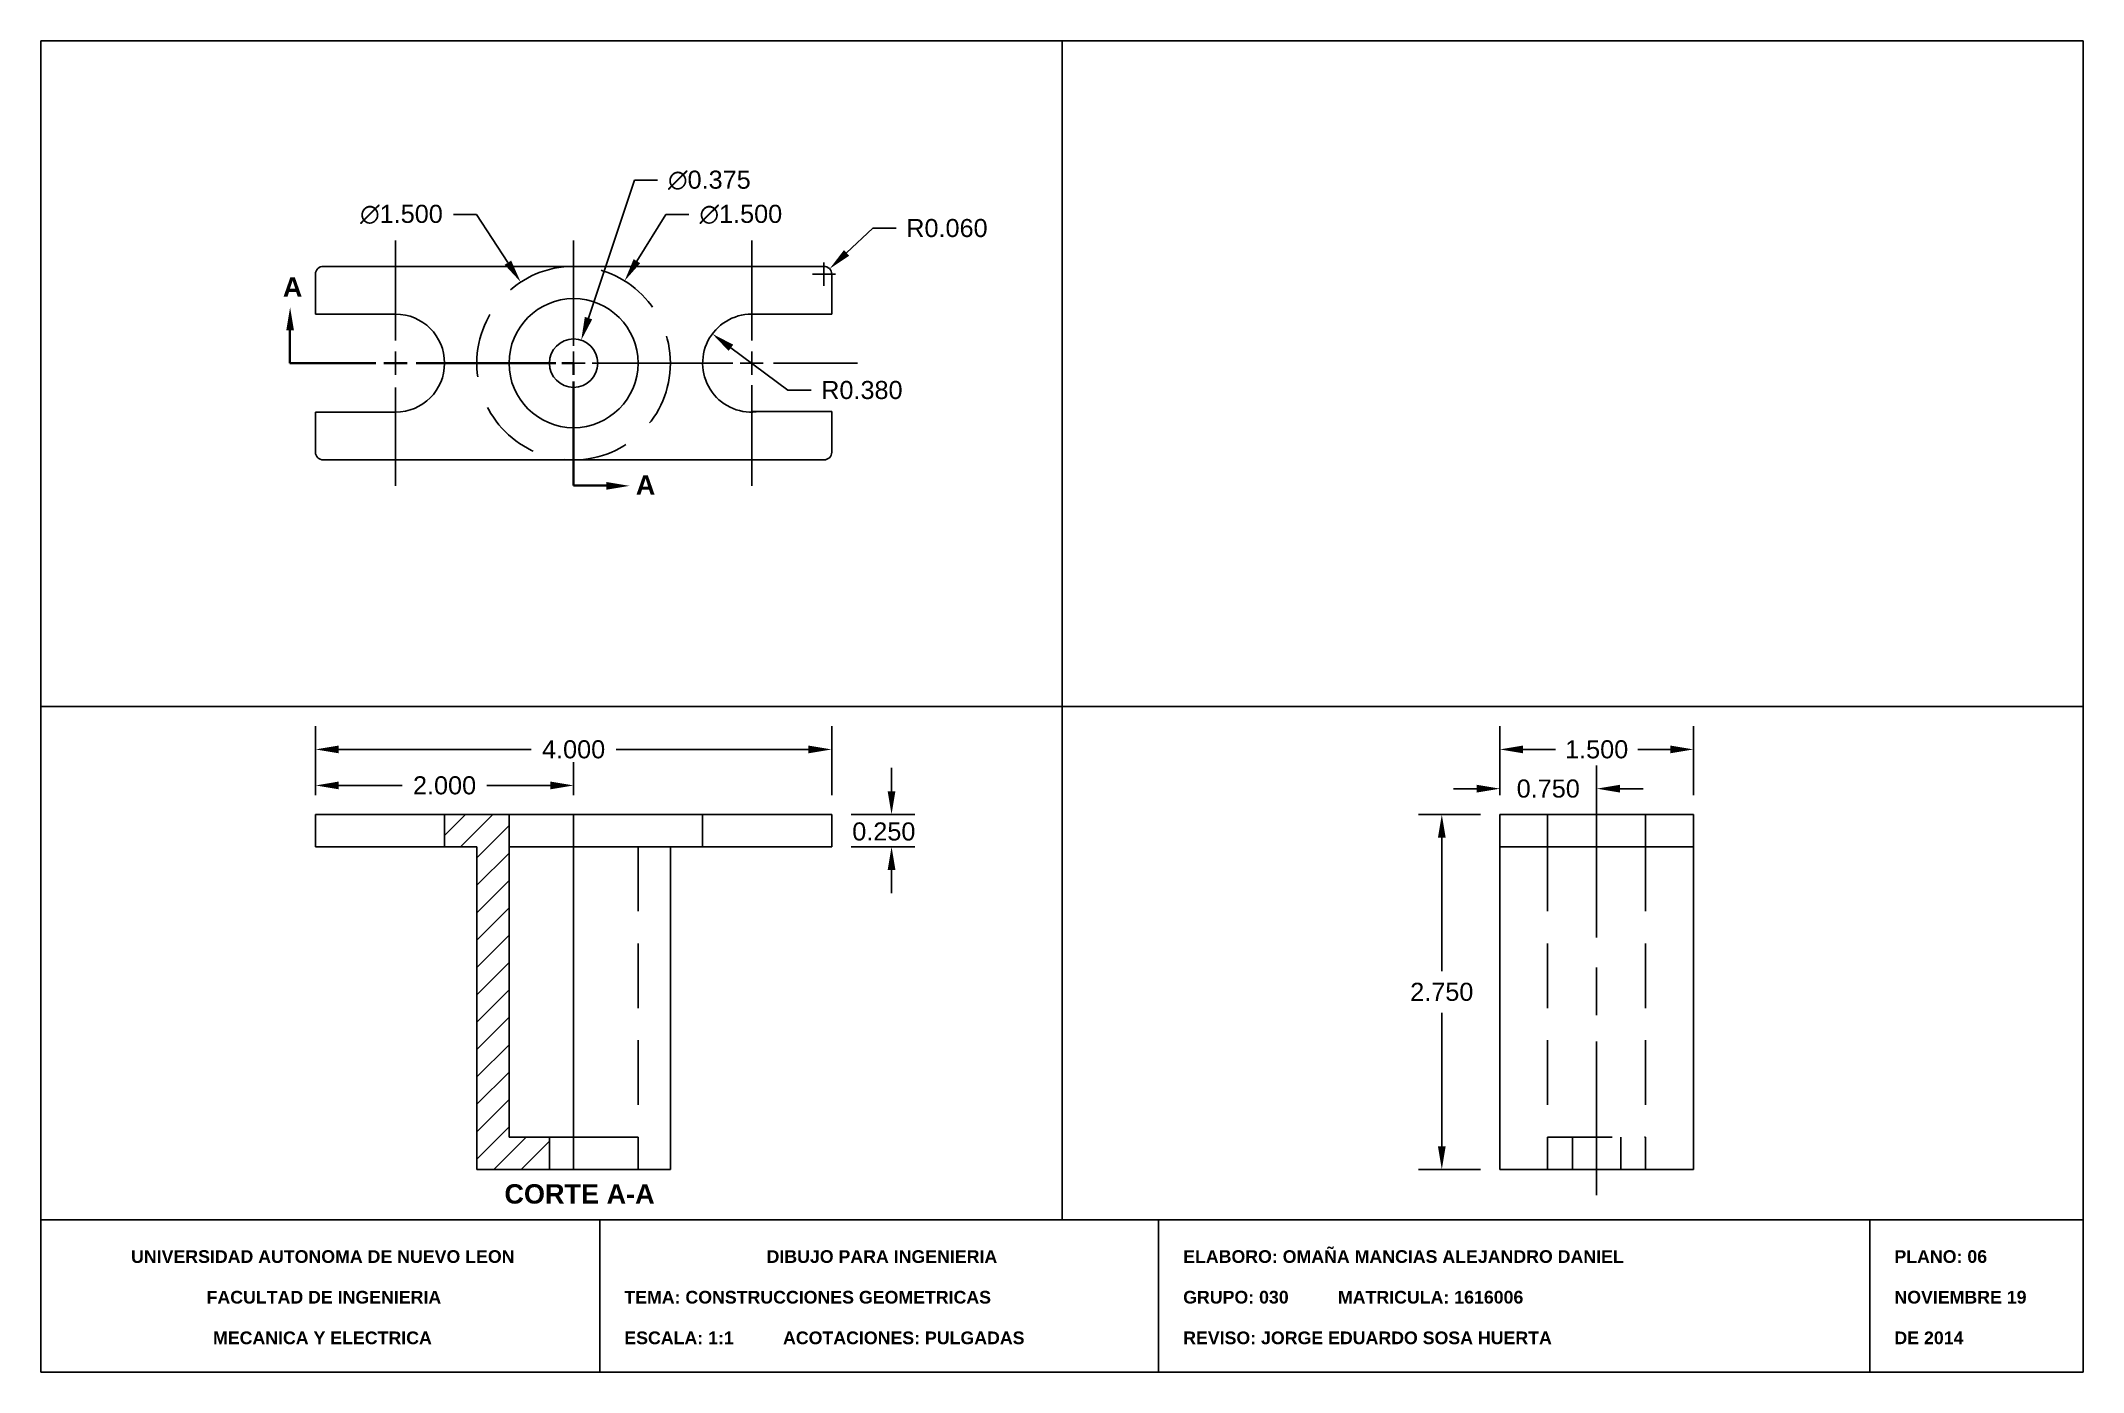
# Model space of a CAD drawing. Header units: inches. Extents: x 20 to 422, y 10 to 272.
import ezdxf

# ---------------------------------------------------------------- set-up
doc = ezdxf.new("R2010")
doc.units = ezdxf.units.IN
doc.linetypes.add('HIDDENX2', pattern=[0.75, 0.5, -0.25])
doc.styles.get("Standard").update_dxf_attribs({"font": 'Arial.ttf'})
doc.dimstyles.get("Standard").update_dxf_attribs({"dimtxt": 0.18, "dimasz": 0.18, "dimexe": 0.18, "dimexo": 0.0625, "dimgap": 0.09, "dimtad": 0, "dimtih": 1, "dimtoh": 1, "dimdec": 4, "dimzin": 0, "dimdsep": 46, "dimtxsty": 'Standard', "dimcen": 0.09, "dimadec": 0, "dimazin": 0, "dimtfac": 1, "dimtdec": 4, "dimtofl": 0, "dimtmove": 0, "dimatfit": 3, "dimfxl": 1, "dimtolj": 1, "dimtzin": 0, "dimarcsym": 0})

# ---------------------------------------------------------------- blocks, each defined once
blk = doc.blocks.new('*D25')
at = {"color": 0, "lineweight": -2, "transparency": 16777216}
for p, q in [((13.033, 3.161), (12.553, 3.161)), ((12.733, 2.981), (12.733, 1.947)), ((12.733, 0.591), (12.733, 1.625)), ((13.033, 0.411), (12.553, 0.411))]:
    blk.add_line(p, q, dxfattribs=at)
at = {"color": 0, "transparency": 16777216}
for points in [[(12.703, 2.981), (12.763, 2.981), (12.733, 3.161)], [(12.703, 0.591), (12.763, 0.591), (12.733, 0.411)]]:
    blk.add_solid(points, dxfattribs=at)
at = {"layer": 'Defpoints', "color": 0, "transparency": 16777216}
for p in [(13.183, 3.161), (12.733, 0.411), (13.183, 0.411)]:
    blk.add_point(p, dxfattribs=at)
at = {"color": 0, "transparency": 16777216, "insert": (12.733, 1.786), "char_height": 0.14, "attachment_point": 5}
blk.add_mtext('\\A1;2.750', dxfattribs=at)
blk = doc.blocks.new('*D26')
at = {"color": 0, "lineweight": -2, "transparency": 16777216}
for p, q in [((4.005, 3.311), (4.005, 3.566)), ((6.005, 3.311), (6.005, 3.566)), ((4.185, 3.386), (4.677, 3.386)), ((5.825, 3.386), (5.333, 3.386))]:
    blk.add_line(p, q, dxfattribs=at)
at = {"color": 0, "transparency": 16777216}
for points in [[(4.185, 3.416), (4.185, 3.356), (4.005, 3.386)], [(5.825, 3.416), (5.825, 3.356), (6.005, 3.386)]]:
    blk.add_solid(points, dxfattribs=at)
at = {"layer": 'Defpoints', "color": 0, "transparency": 16777216}
for p in [(6.005, 3.386), (4.005, 3.161), (6.005, 3.161)]:
    blk.add_point(p, dxfattribs=at)
at = {"color": 0, "transparency": 16777216, "insert": (5.005, 3.386), "char_height": 0.14, "attachment_point": 5}
blk.add_mtext('\\A1;2.000', dxfattribs=at)
blk = doc.blocks.new('*D27')
at = {"color": 0, "lineweight": -2, "transparency": 16777216}
for p, q in [((6.719, 7.81), (6.495, 7.448)), ((6.899, 7.81), (6.719, 7.81)), ((5.915, 6.658), (6.095, 6.658)), ((6.005, 6.568), (6.005, 6.748))]:
    blk.add_line(p, q, dxfattribs=at)
at = {"color": 0, "transparency": 16777216}
blk.add_solid([(6.47, 7.464), (6.521, 7.432), (6.4, 7.295)], dxfattribs=at)
at = {"layer": 'Defpoints', "color": 0, "transparency": 16777216}
for p in [(6.4, 7.295), (5.609, 6.021)]:
    blk.add_point(p, dxfattribs=at)
at = {"color": 0, "transparency": 16777216, "insert": (7.301, 7.81), "char_height": 0.14, "attachment_point": 5}
blk.add_mtext('\\A1;∅1.500', dxfattribs=at)
blk = doc.blocks.new('*D28')
at = {"color": 0, "lineweight": -2, "transparency": 16777216}
for p, q in [((6.476, 8.075), (6.121, 7.007)), ((6.656, 8.075), (6.476, 8.075)), ((5.915, 6.658), (6.095, 6.658)), ((6.005, 6.568), (6.005, 6.748))]:
    blk.add_line(p, q, dxfattribs=at)
at = {"color": 0, "transparency": 16777216}
blk.add_solid([(6.092, 7.016), (6.149, 6.997), (6.064, 6.836)], dxfattribs=at)
at = {"layer": 'Defpoints', "color": 0, "transparency": 16777216}
for p in [(6.064, 6.836), (5.946, 6.48)]:
    blk.add_point(p, dxfattribs=at)
at = {"color": 0, "transparency": 16777216, "insert": (7.057, 8.075), "char_height": 0.14, "attachment_point": 5}
blk.add_mtext('\\A1;∅0.375', dxfattribs=at)
blk = doc.blocks.new('*D29')
at = {"color": 0, "lineweight": -2, "transparency": 16777216}
for p, q in [((5.073, 7.81), (5.253, 7.81)), ((5.253, 7.81), (5.496, 7.437)), ((5.915, 6.658), (6.095, 6.658)), ((6.005, 6.568), (6.005, 6.748))]:
    blk.add_line(p, q, dxfattribs=at)
at = {"color": 0, "transparency": 16777216}
blk.add_solid([(5.521, 7.453), (5.471, 7.42), (5.595, 7.286)], dxfattribs=at)
at = {"layer": 'Defpoints', "color": 0, "transparency": 16777216}
for p in [(5.595, 7.286), (6.415, 6.03)]:
    blk.add_point(p, dxfattribs=at)
at = {"color": 0, "transparency": 16777216, "insert": (4.671, 7.81), "char_height": 0.14, "attachment_point": 5}
blk.add_mtext('\\A1;∅1.500', dxfattribs=at)
blk = doc.blocks.new('*D30')
at = {"color": 0, "lineweight": -2, "transparency": 16777216}
for p, q in [((8.325, 7.704), (8.12, 7.512)), ((8.505, 7.704), (8.325, 7.704)), ((7.855, 7.348), (8.035, 7.348)), ((7.945, 7.258), (7.945, 7.438))]:
    blk.add_line(p, q, dxfattribs=at)
at = {"color": 0, "transparency": 16777216}
blk.add_solid([(8.1, 7.534), (8.141, 7.49), (7.989, 7.389)], dxfattribs=at)
at = {"layer": 'Defpoints', "color": 0, "transparency": 16777216}
for p in [(7.945, 7.348), (7.989, 7.389)]:
    blk.add_point(p, dxfattribs=at)
at = {"color": 0, "transparency": 16777216, "insert": (8.898, 7.704), "char_height": 0.14, "attachment_point": 5}
blk.add_mtext('\\A1;R0.060', dxfattribs=at)
blk = doc.blocks.new('*D31')
at = {"color": 0, "lineweight": -2, "transparency": 16777216}
for p, q in [((7.666, 6.449), (7.224, 6.777)), ((7.846, 6.449), (7.666, 6.449))]:
    blk.add_line(p, q, dxfattribs=at)
at = {"color": 0, "transparency": 16777216}
blk.add_solid([(7.242, 6.801), (7.206, 6.753), (7.08, 6.885)], dxfattribs=at)
at = {"layer": 'Defpoints', "color": 0, "transparency": 16777216}
for p in [(7.08, 6.885), (7.385, 6.658)]:
    blk.add_point(p, dxfattribs=at)
at = {"color": 0, "transparency": 16777216, "insert": (8.239, 6.449), "char_height": 0.14, "attachment_point": 5}
blk.add_mtext('\\A1;R0.380', dxfattribs=at)
blk = doc.blocks.new('*D32')
at = {"color": 0, "lineweight": -2, "transparency": 16777216}
for p, q in [((4.005, 3.311), (4.005, 3.845)), ((8.005, 3.311), (8.005, 3.845)), ((4.185, 3.665), (5.676, 3.665)), ((7.825, 3.665), (6.334, 3.665))]:
    blk.add_line(p, q, dxfattribs=at)
at = {"color": 0, "transparency": 16777216}
for points in [[(4.185, 3.695), (4.185, 3.635), (4.005, 3.665)], [(7.825, 3.695), (7.825, 3.635), (8.005, 3.665)]]:
    blk.add_solid(points, dxfattribs=at)
at = {"layer": 'Defpoints', "color": 0, "transparency": 16777216}
for p in [(8.005, 3.665), (4.005, 3.161), (8.005, 3.161)]:
    blk.add_point(p, dxfattribs=at)
at = {"color": 0, "transparency": 16777216, "insert": (6.005, 3.665), "char_height": 0.14, "attachment_point": 5}
blk.add_mtext('\\A1;4.000', dxfattribs=at)
blk = doc.blocks.new('*D33')
at = {"color": 0, "lineweight": -2, "transparency": 16777216}
for p, q in [((13.183, 3.311), (13.183, 3.541)), ((13.933, 3.311), (13.933, 3.541)), ((13.003, 3.361), (12.823, 3.361)), ((14.113, 3.361), (14.293, 3.361))]:
    blk.add_line(p, q, dxfattribs=at)
at = {"color": 0, "transparency": 16777216}
for points in [[(13.003, 3.391), (13.003, 3.331), (13.183, 3.361)], [(14.113, 3.391), (14.113, 3.331), (13.933, 3.361)]]:
    blk.add_solid(points, dxfattribs=at)
at = {"layer": 'Defpoints', "color": 0, "transparency": 16777216}
for p in [(13.933, 3.361), (13.183, 3.161), (13.933, 3.161)]:
    blk.add_point(p, dxfattribs=at)
at = {"color": 0, "transparency": 16777216, "insert": (13.558, 3.361), "char_height": 0.14, "attachment_point": 5}
blk.add_mtext('\\A1;0.750', dxfattribs=at)
blk = doc.blocks.new('*D34')
at = {"color": 0, "lineweight": -2, "transparency": 16777216}
for p, q in [((13.183, 3.311), (13.183, 3.845)), ((14.683, 3.311), (14.683, 3.845)), ((13.363, 3.665), (13.613, 3.665)), ((14.503, 3.665), (14.252, 3.665))]:
    blk.add_line(p, q, dxfattribs=at)
at = {"color": 0, "transparency": 16777216}
for points in [[(13.363, 3.695), (13.363, 3.635), (13.183, 3.665)], [(14.503, 3.695), (14.503, 3.635), (14.683, 3.665)]]:
    blk.add_solid(points, dxfattribs=at)
at = {"layer": 'Defpoints', "color": 0, "transparency": 16777216}
for p in [(14.683, 3.665), (13.183, 3.161), (14.683, 3.161)]:
    blk.add_point(p, dxfattribs=at)
at = {"color": 0, "transparency": 16777216, "insert": (13.933, 3.665), "char_height": 0.14, "attachment_point": 5}
blk.add_mtext('\\A1;1.500', dxfattribs=at)
blk = doc.blocks.new('Fig 7.39')
at = {"lineweight": -3}
h = blk.add_hatch(dxfattribs=at)
h.set_pattern_fill('ANSI31', color=256, scale=1.2)
h.set_pattern_definition([(45, (0, 0), (-0.106066, 0.106066), [])])
h.paths.add_polyline_path([(5.25485, 2.91114), (5.25485, 0.41114), (5.81735, 0.41114), (5.81735, 0.66114), (5.50485, 0.66114), (5.50485, 3.16114), (5.00485, 3.16114), (5.00485, 2.91114)])
for p, q in [((4.62485, 6.83375), (4.62485, 7.60799)), ((6.00485, 7.60799), (6.00485, 6.7914)), ((7.38485, 7.40799), (7.38485, 7.60799)), ((7.38485, 7.60799), (7.38485, 6.83334)), ((4.00485, 7.03799), (4.00485, 7.34799)), ((4.06485, 7.40799), (7.94485, 7.40799)), ((7.38485, 7.03799), (7.38485, 7.40799)), ((8.00485, 7.34799), (8.00485, 7.03799)), ((4.62485, 7.03799), (4.00485, 7.03799)), ((7.38485, 7.03799), (8.00485, 7.03799)), ((4.62485, 6.74799), (4.62485, 6.56799)), ((6.15009, 6.65799), (7.23794, 6.65799)), ((7.38485, 6.74799), (7.38485, 6.56799)), ((8.20485, 6.65799), (7.5549, 6.65799)), ((4.62485, 6.4684), (4.62485, 5.70799)), ((7.38485, 6.48769), (7.38485, 5.70799)), ((4.00485, 5.96799), (4.00485, 6.27799)), ((4.62485, 6.27799), (4.00485, 6.27799)), ((7.38485, 6.27799), (7.38485, 6.28299)), ((7.38485, 6.28299), (8.00485, 6.28299)), ((8.00485, 6.28299), (8.00485, 5.96799)), ((7.94485, 5.90799), (4.06485, 5.90799)), ((8.46879, 3.34114), (8.46879, 3.52114)), ((8.15485, 3.16114), (8.64879, 3.16114)), ((8.15485, 2.91114), (8.64879, 2.91114)), ((8.46879, 2.73114), (8.46879, 2.55114))]:
    blk.add_line(p, q)
at = {"lineweight": 30}
for p, q in [((3.80485, 6.65799), (3.80485, 6.91106)), ((3.80485, 6.65799), (4.47117, 6.65799)), ((4.53485, 6.65799), (4.71485, 6.65799)), ((5.8664, 6.65799), (4.78447, 6.65799)), ((6.00485, 6.65799), (5.91485, 6.65799)), ((6.00485, 6.65799), (6.00485, 6.56799)), ((6.00485, 5.71028), (6.00485, 6.51508)), ((6.00485, 5.71028), (6.25792, 5.71028))]:
    blk.add_line(p, q, dxfattribs=at)
at = {"lineweight": -3}
for p, q in [((5.91485, 6.65799), (6.09485, 6.65799)), ((6.00485, 6.74799), (6.00485, 6.56799)), ((7.29485, 6.65799), (7.47485, 6.65799)), ((13.93258, 3.36114), (13.93258, 2.20666)), ((4.00485, 3.16114), (8.00485, 3.16114)), ((4.00485, 3.16114), (4.00485, 2.91114)), ((5.00485, 3.16114), (5.00485, 2.91114)), ((5.50485, 3.16114), (5.50485, 0.66114)), ((6.00485, 3.16114), (6.00485, 0.41114)), ((8.00485, 2.91114), (8.00485, 3.16114)), ((14.68258, 3.16114), (13.18258, 3.16114)), ((13.18258, 2.91114), (13.18258, 3.16114)), ((13.55258, 2.91114), (13.55258, 3.16114)), ((13.55258, 3.03614), (13.55258, 2.91114)), ((14.31258, 3.03614), (14.31258, 3.16114)), ((14.31258, 3.16114), (14.31258, 2.91114)), ((14.68258, 2.91114), (14.68258, 3.16114)), ((4.00485, 2.91114), (5.00485, 2.91114)), ((5.00485, 2.91114), (5.25485, 2.91114)), ((5.25485, 2.91114), (5.25485, 0.41114)), ((5.50485, 2.91114), (8.00485, 2.91114)), ((6.75485, 2.91114), (6.75485, 0.41114)), ((14.68258, 2.91114), (13.18258, 2.91114)), ((13.18258, 2.91114), (13.18258, 0.41114)), ((14.68258, 2.91114), (14.68258, 0.41114)), ((13.93258, 1.60641), (13.93258, 1.97474)), ((13.93258, 0.41114), (13.93258, 1.40178)), ((5.81735, 0.66114), (5.50485, 0.66114)), ((5.81735, 0.41114), (5.81735, 0.66114)), ((5.81735, 0.66114), (6.00485, 0.66114)), ((5.25485, 0.41114), (5.81735, 0.41114)), ((5.81735, 0.41114), (6.75485, 0.41114)), ((6.75485, 0.46312), (6.75485, 0.46312)), ((14.68258, 0.41114), (13.18258, 0.41114)), ((13.93258, 0.41114), (13.93258, 0.21114))]:
    blk.add_line(p, q, dxfattribs=at)
at = {"linetype": 'HIDDENX2'}
blk.add_line((7.00485, 2.91114), (7.00485, 3.16114), dxfattribs=at)
at = {"linetype": 'HIDDENX2', "lineweight": -3}
for p, q in [((6.50485, 2.91114), (6.50485, 0.41114)), ((13.55258, 2.91114), (13.55258, 0.41114)), ((14.31258, 2.91114), (14.31258, 0.41114)), ((6.00485, 0.66114), (6.50485, 0.66114)), ((13.55258, 0.66114), (14.31258, 0.66114)), ((13.74508, 0.41114), (13.74508, 0.66114)), ((14.12008, 0.41114), (14.12008, 0.66114))]:
    blk.add_line(p, q, dxfattribs=at)
at = {"linetype": 'HIDDENX2'}
blk.add_circle((6.00485, 6.65799), 0.75, dxfattribs=at)
for radius in [0.5, 0.1875]:
    blk.add_circle((6.00485, 6.65799), radius)
for centre, radius, start, end in [((4.06485, 7.34799), 0.06, 90, 180), ((7.94485, 7.34799), 0.06, 0, 90), ((4.62485, 6.65799), 0.38, 270, 90), ((7.38485, 6.65799), 0.38, 90, 279.304825), ((4.06485, 5.96799), 0.06, 180, 270), ((7.94485, 5.96799), 0.06, 270, 0)]:
    blk.add_arc(centre, radius, start, end)
for points in [[(3.77794, 6.91106), (3.83794, 6.91106), (3.80794, 7.09106)], [(6.25792, 5.73718), (6.25792, 5.67718), (6.43792, 5.70718)], [(8.43879, 3.34114), (8.49879, 3.34114), (8.46879, 3.16114)], [(8.43879, 2.73114), (8.49879, 2.73114), (8.46879, 2.91114)]]:
    blk.add_solid(points)
at = {"char_height": 0.15, "attachment_point": 1}
for s, width, insert in [('{\\fArial|b1|i0|c0|p34;A}', 0.4632332, (3.75167, 7.32202)), ('{\\fArial|b1|i0|c0|p34;A}', 0.4632332, (6.48698, 5.7883)), ('\\pi0.2038;{\\fArial|b1|i0|c0|p34;CORTE A-A}', 1.5412899, (5.26514, 0.29624))]:
    blk.add_mtext_dynamic_manual_height_columns(s, width=width, gutter_width=1, heights=[0], dxfattribs=dict(at, insert=insert))
at = {"insert": (8.4091, 3.02853), "char_height": 0.14, "attachment_point": 5}
blk.add_mtext('\\A1;0.250', dxfattribs=at)
for p1, p2, picture, middle in [((5.94568, 6.48007), (6.06401, 6.83592), '*D28', (6.47601, 8.07494)), ((6.41497, 6.03006), (5.59472, 7.28592), '*D29', (5.25256, 7.80979)), ((5.60946, 6.02068), (6.40024, 7.29531), '*D27', (6.71943, 7.80979))]:
    dim = blk.add_diameter_dim_2p(p1=p1, p2=p2, dimstyle='Standard')
    dim.commit()
    dim.dimension.update_dxf_attribs({"geometry": picture, "text_midpoint": middle, "dimtype": 163})
for center, mpoint, picture, middle in [((7.94485, 7.34799), (7.98867, 7.38898), '*D30', (8.32523, 7.70374)), ((7.38485, 6.65799), (7.07999, 6.88485), '*D31', (7.66608, 6.44872))]:
    dim = blk.add_radius_dim(center=center, mpoint=mpoint, dimstyle='Standard')
    dim.commit()
    dim.dimension.update_dxf_attribs({"geometry": picture, "text_midpoint": middle, "dimtype": 164})
for base, p1, p2, picture, middle in [((8.00485, 3.66463), (4.00485, 3.16114), (8.00485, 3.16114), '*D32', (6.00485, 3.66463)), ((14.68258, 3.66463), (13.18258, 3.16114), (14.68258, 3.16114), '*D34', (13.93258, 3.66463)), ((6.00485, 3.3861), (4.00485, 3.16114), (6.00485, 3.16114), '*D26', (5.00485, 3.3861)), ((13.93258, 3.36114), (13.18258, 3.16114), (13.93258, 3.16114), '*D33', (13.55758, 3.36114))]:
    dim = blk.add_linear_dim(base=base, p1=p1, p2=p2, dimstyle='Standard')
    dim.commit()
    dim.dimension.update_dxf_attribs({"geometry": picture, "text_midpoint": middle})
dim = blk.add_linear_dim(base=(12.73281, 0.41114), p1=(13.18258, 3.16114), p2=(13.18258, 0.41114), angle=90, dimstyle='Standard')
dim.commit()
dim.dimension.update_dxf_attribs({"geometry": '*D25', "text_midpoint": (12.73281, 1.78614)})

msp = doc.modelspace()

# ---------------------------------------------------------------- linework, layer by layer
for p, q in [((221, 272), (221, 40)), ((20, 141), (422, 141))]:
    msp.add_line(p, q)
for points in [[(20, 10), (422, 10), (422, 272), (20, 272)], [(20, 10), (422, 10), (422, 40), (20, 40)], [(20, 10), (130, 10), (130, 40), (20, 40)], [(20, 10), (240, 10), (240, 40), (20, 40)], [(20, 10), (380, 10), (380, 40), (20, 40)]]:
    msp.add_lwpolyline(points, close=True)

# ---------------------------------------------------------------- block references
at = {"xscale": 25.4, "yscale": 25.4, "zscale": 25.4}
msp.add_blockref('Fig 7.39', (-27.66, 39.46), dxfattribs=at)

# ---------------------------------------------------------------- texts
at = {"char_height": 2.5, "attachment_point": 1}
for s, width, insert in [('\\pi17.758;{\\fArial|b1|i0|c0|p34;UNIVERSIDAD AUTONOMA DE NUEVO LEON}', 109.6978, (20, 34)), ('\\pi32.848;{\\fArial|b1|i0|c0|p34;DIBUJO PARA INGENIERIA}', 110, (130, 34)), ('{\\fArial|b1|i0|c0|p34;     ELABORO: OMAÑA MANCIAS ALEJANDRO DANIEL}', 140, (240, 34)), ('{\\fArial|b1|i0|c0|p34;     PLANO: 06}', 42, (380, 34)), ('\\pi32.626;{\\fArial|b1|i0|c0|p34;FACULTAD DE INGENIERIA }', 110, (20, 26)), ('{\\fArial|b1|i0|c0|p34;     TEMA: CONSTRUCCIONES GEOMETRICAS}', 110, (130, 26)), ('{\\fArial|b1|i0|c0|p34;     GRUPO: 030          MATRICULA: 1616006}', 140, (240, 26)), ('{\\fArial|b1|i0|c0|p34;     }', 42, (380, 26)), ('{\\fArial|b1|i0|c0|p34;     NOVIEMBRE 19}', 42, (380, 26)), ('\\pi33.888;{\\fArial|b1|i0|c0|p34;MECANICA Y ELECTRICA}', 110, (20, 18)), ('{\\fArial|b1|i0|c0|p34;     ESCALA: 1:1          ACOTACIONES: PULGADAS}', 110, (130, 18)), ('{\\fArial|b1|i0|c0|p34;     REVISO: JORGE EDUARDO SOSA HUERTA}', 140, (240, 18)), ('{\\fArial|b1|i0|c0|p34;     DE 2014}', 42, (380, 18))]:
    msp.add_mtext_dynamic_manual_height_columns(s, width=width, gutter_width=12.5, heights=[0], dxfattribs=dict(at, insert=insert))

doc.saveas('drawing.dxf')
